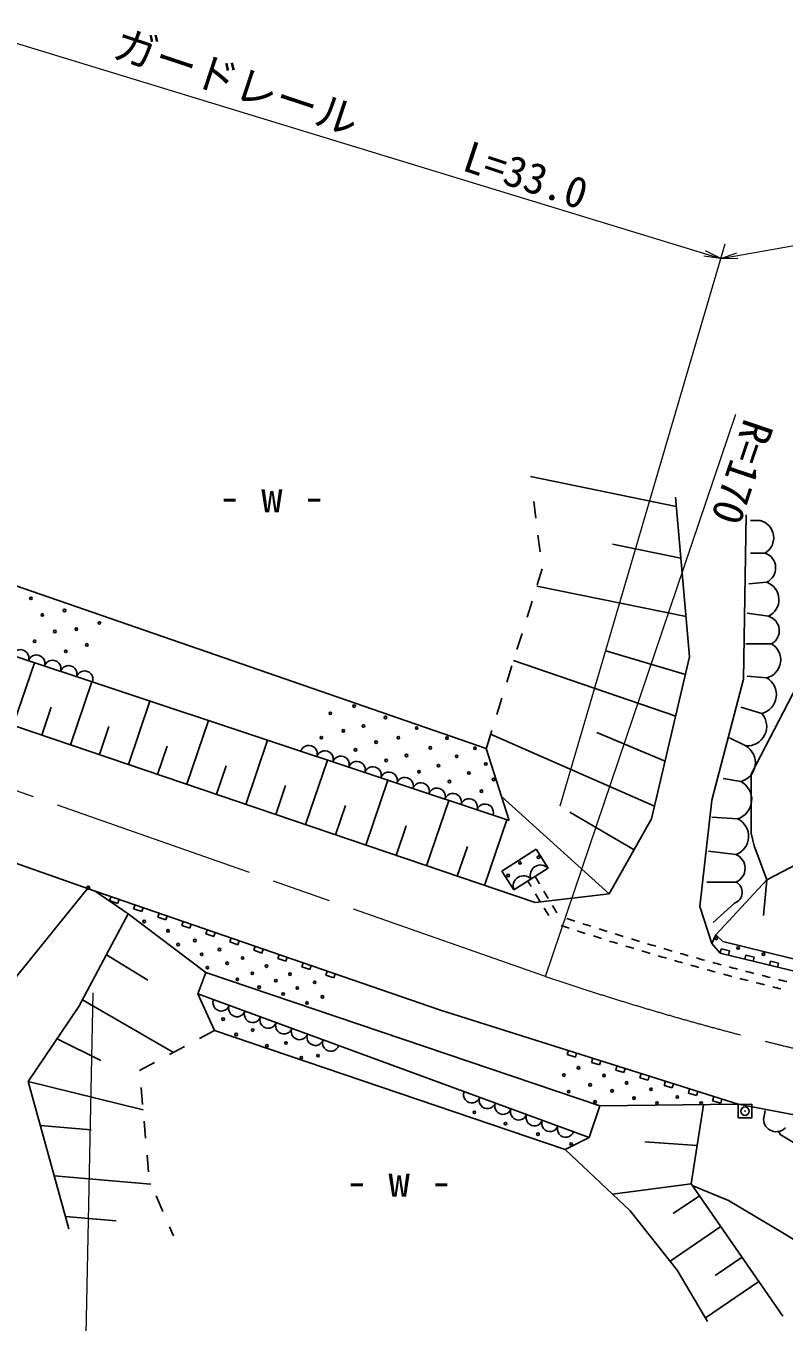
# Model space of a CAD drawing. Units: millimetres, scale not verified. Extents: x 40000 to 680000, y 20000 to 380000.
# Drawn here: x 390945 to 435663, y 242918 to 319346 of the extents above; entities that cross this region are included whole.
import ezdxf
from ezdxf.enums import TextEntityAlignment as Align

# ---------------------------------------------------------------- set-up
doc = ezdxf.new("R2010")
doc.units = ezdxf.units.MM
doc.header["$LTSCALE"] = 1000
doc.header["$PDMODE"] = 32
doc.header["$PDSIZE"] = 500
doc.linetypes.add('CHAIN', pattern=[18.5, 12, -1.5, 3.5, -1.5])
for name, color, linetype, lineweight in [('M-BGD', 7, 'Continuous', 25), ('M-BMK', 2, 'CHAIN', 13), ('M-STR-HTXT', 7, 'Continuous', 13), ('M-STR-STRC', 7, 'Continuous', 25)]:
    doc.layers.add(name, color=color, linetype=linetype, lineweight=lineweight)
doc.styles.add('ＭＳ ゴシック', font='')
doc.styles.get('ＭＳ ゴシック').set_extended_font_data('MS Gothic')

# ---------------------------------------------------------------- blocks, each defined once
blk = doc.blocks.new('open_arrow')
at = {"color": 0, "linetype": 'Continuous', "lineweight": -2}
blk.add_lwpolyline([(7.5, 1.25), (0, 0), (7.5, -1.25)], dxfattribs=at)

msp = doc.modelspace()

# ---------------------------------------------------------------- linework, layer by layer
at = {"layer": 'M-BGD'}
for p, q in [((429299, 291013), (420713, 292771)), ((420972, 267656), (348104, 292394)), ((421022, 290319), (420897, 291311)), ((430093, 282152), (429250, 291555)), ((433429, 290510), (433261, 280837)), ((433686, 290175), (434259, 290175)), ((421272, 288334), (421147, 289326)), ((429572, 287959), (425552, 288782)), ((434546, 288264), (433686, 288264)), ((389143, 286752), (418094, 276742)), ((421100, 286387), (421397, 287342)), ((429881, 284515), (421078, 286317)), ((434642, 286543), (433590, 286448)), ((420505, 284478), (420802, 285433)), ((381644, 285050), (419442, 272496)), ((434737, 284536), (433495, 284727)), ((419910, 282568), (420207, 283523)), ((434928, 282911), (433399, 282911)), ((429848, 281109), (425154, 282507)), ((427851, 272597), (430093, 282152)), ((390190, 278106), (391443, 281795)), ((419315, 280659), (419612, 281614)), ((429271, 278647), (419708, 281920)), ((393572, 276958), (394832, 280670)), ((433261, 280837), (431407, 273692)), ((434642, 280904), (433495, 281000)), ((391880, 277532), (392436, 279169)), ((396987, 275799), (398255, 279533)), ((418720, 278750), (419017, 279704)), ((434355, 278801), (433112, 279184)), ((400437, 274628), (401712, 278385)), ((395279, 276379), (395840, 278032)), ((418125, 276840), (418422, 277795)), ((428027, 273347), (418354, 277575)), ((428648, 275994), (424628, 277680)), ((398711, 275213), (399278, 276883)), ((403920, 273445), (405203, 277225)), ((418094, 276742), (418125, 276840)), ((418094, 276742), (419442, 272496)), ((433399, 276890), (432443, 277368)), ((407438, 272251), (408729, 276054)), ((402177, 274037), (402750, 275723)), ((405678, 272848), (406257, 274552)), ((410991, 271044), (412290, 274871)), ((433112, 274787), (432061, 274978)), ((414579, 269826), (415886, 273677)), ((425340, 268165), (418997, 273899)), ((431407, 273692), (430699, 267423)), ((409214, 271648), (409798, 273369)), ((426816, 270769), (423020, 272975)), ((412784, 270436), (413375, 272175)), ((418001, 268664), (419316, 272538)), ((425340, 268165), (427851, 272597)), ((432921, 272589), (431392, 272684)), ((395020, 268330), (387778, 270870)), ((416390, 269211), (416987, 270968)), ((419021, 269513), (421043, 270794)), ((421751, 269677), (421043, 270794)), ((432826, 270486), (431201, 270677)), ((434651, 268990), (437432, 270457)), ((419728, 268396), (419021, 269513)), ((419728, 268396), (421751, 269677)), ((421234, 268758), (420975, 269186)), ((395020, 268330), (396975, 266982)), ((420744, 268602), (420553, 268918)), ((421752, 267902), (421493, 268330)), ((432826, 268861), (431105, 268861)), ((431647, 265755), (434651, 268990)), ((434651, 268990), (434448, 266896)), ((395964, 268005), (395883, 267768)), ((396355, 267606), (395883, 267768)), ((396437, 267842), (396355, 267606)), ((397382, 267517), (397300, 267281)), ((420972, 267656), (425340, 268165)), ((421261, 267746), (421003, 268174)), ((432730, 267618), (431488, 266471)), ((396975, 266982), (394076, 261522)), ((396975, 266982), (401549, 263525)), ((397773, 267118), (397300, 267281)), ((397854, 267355), (397773, 267118)), ((398799, 267029), (398717, 266793)), ((399190, 266630), (398717, 266793)), ((399271, 266867), (399190, 266630)), ((421779, 266891), (421520, 267318)), ((422269, 267046), (422010, 267474)), ((430699, 267423), (431403, 265249)), ((400216, 266542), (400134, 266305)), ((400607, 266143), (400134, 266305)), ((400688, 266379), (400607, 266143)), ((401633, 266054), (401551, 265817)), ((402024, 265655), (401551, 265817)), ((402105, 265891), (402024, 265655)), ((403050, 265566), (402968, 265330)), ((403441, 265167), (402968, 265330)), ((403522, 265403), (403441, 265167)), ((431403, 265249), (431647, 265755)), ((431892, 264676), (431403, 265249)), ((432059, 265356), (431647, 265755)), ((432059, 265356), (440265, 263338)), ((395692, 264567), (398136, 263072)), ((404467, 265078), (404386, 264842)), ((404858, 264679), (404386, 264842)), ((404939, 264916), (404858, 264679)), ((405884, 264591), (405803, 264354)), ((431892, 264676), (431951, 264919)), ((431892, 264676), (440115, 262654)), ((432436, 264800), (431951, 264919)), ((432376, 264557), (432436, 264800)), ((433345, 264319), (433405, 264562)), ((433889, 264443), (433405, 264562)), ((406275, 264192), (405803, 264354)), ((406356, 264428), (406275, 264192)), ((407301, 264103), (407220, 263866)), ((407692, 263704), (407220, 263866)), ((407773, 263940), (407692, 263704)), ((433830, 264200), (433889, 264443)), ((434799, 263961), (434858, 264204)), ((435343, 264085), (434858, 264204)), ((435283, 263842), (435343, 264085)), ((401086, 262263), (401549, 263525)), ((401549, 263525), (424795, 255663)), ((408718, 263615), (408637, 263379)), ((409109, 263216), (408637, 263379)), ((409190, 263452), (409109, 263216)), ((402064, 260106), (401086, 262263)), ((401086, 262263), (424173, 253804)), ((394076, 261522), (391076, 257107)), ((394289, 261923), (399654, 258818)), ((401177, 259632), (402059, 260104)), ((402059, 260104), (402064, 260106)), ((402064, 260106), (422749, 253088)), ((392788, 259627), (395364, 258341)), ((399413, 258690), (400295, 259161)), ((422951, 258924), (422875, 258686)), ((423351, 258535), (422875, 258686)), ((423427, 258773), (423351, 258535)), ((424379, 258472), (424304, 258233)), ((397649, 257747), (398531, 258218)), ((424780, 258082), (424304, 258233)), ((424856, 258321), (424780, 258082)), ((425808, 258019), (425733, 257781)), ((426209, 257630), (425733, 257781)), ((426284, 257868), (426209, 257630)), ((427237, 257567), (427161, 257328)), ((391076, 257107), (393469, 248411)), ((391076, 257107), (397853, 255438)), ((427638, 257177), (427161, 257328)), ((427713, 257416), (427638, 257177)), ((428666, 257114), (428590, 256876)), ((429066, 256725), (428590, 256876)), ((429142, 256963), (429066, 256725)), ((397825, 255755), (397737, 256751)), ((430094, 256662), (430019, 256423)), ((430495, 256273), (430019, 256423)), ((430571, 256511), (430495, 256273)), ((431523, 256209), (431448, 255971)), ((431999, 256058), (431924, 255820)), ((424167, 253806), (424795, 255663)), ((424795, 255663), (432952, 255757)), ((430906, 255733), (430177, 251077)), ((431924, 255820), (431448, 255971)), ((432952, 255757), (446982, 253099)), ((434450, 254859), (434546, 255384)), ((398001, 253763), (397913, 254759)), ((391794, 254501), (394800, 254244)), ((422749, 253088), (424173, 253804)), ((422749, 253088), (426587, 249476)), ((430529, 253327), (427455, 253541)), ((398178, 251770), (398090, 252767)), ((392610, 251535), (398321, 251046)), ((430177, 251077), (425537, 250464)), ((430177, 251077), (435586, 243275)), ((399017, 249441), (398619, 250358)), ((430671, 250365), (429119, 249312)), ((426587, 249476), (429351, 245988)), ((393270, 249136), (396272, 248879)), ((399641, 248001), (399415, 248524)), ((431931, 248546), (428935, 246513)), ((433185, 246738), (431608, 245668)), ((429351, 245988), (431154, 242954)), ((434174, 245311), (431024, 243174))]:
    msp.add_line(p, q, dxfattribs=at)
for points in [[(438642, 294273), (439319, 293511), (439997, 292580), (440335, 291987), (440674, 290887), (440759, 290294), (440420, 287669), (438896, 284537), (436187, 279965), (433731, 275223)], [(434651, 268990), (433901, 270990), (433731, 271752), (433731, 275223)], [(432952, 255757), (415402, 261314), (395020, 268330)], [(482245, 245251), (478689, 245251), (478097, 245421), (474202, 245505), (473017, 245759), (468614, 246013), (464719, 246013), (460825, 246437), (458623, 246521), (445331, 249146), (441775, 250416), (439827, 251347), (435425, 253972), (435350, 254159)], [(494099, 242627), (492744, 242457), (469545, 242373), (460232, 241611), (459893, 241441), (453628, 241441), (453289, 241611), (451088, 241695), (447193, 242457), (446855, 242711), (446262, 242711), (444061, 243473), (443807, 243727), (443383, 243727), (442621, 244066), (442537, 244235), (442198, 244235), (442113, 244405), (440081, 245251), (439912, 245505), (435679, 248130), (432377, 250077), (430244, 250979)]]:
    msp.add_lwpolyline(points, dxfattribs=at)
msp.add_lwpolyline([(432963, 254952), (433763, 254961), (433753, 255761), (432953, 255752)], close=True, dxfattribs=at)
for centre, radius in [((391241, 285595), 75), ((391910, 284615), 75), ((393224, 284878), 75), ((392651, 283636), 75), ((393917, 283779), 75), ((395279, 284137), 75), ((391456, 283062), 75), ((394538, 282847), 75), ((393296, 282465), 75), ((410309, 279239), 75), ((408899, 278809), 75), ((412149, 278570), 75), ((408374, 277375), 75), ((409664, 277781), 75), ((410859, 278068), 75), ((412914, 277375), 75), ((413989, 277949), 75), ((410381, 276658), 75), ((411599, 277112), 75), ((414801, 276778), 75), ((415781, 277351), 75), ((417430, 276754), 75), ((412197, 276037), 75), ((413392, 276324), 75), ((416355, 276276), 75), ((414132, 275368), 75), ((415279, 275726), 75), ((417071, 275296), 75), ((418075, 275822), 75), ((415924, 274794), 75), ((418529, 274914), 75), ((417812, 274221), 75), ((420082, 269992), 75), ((421181, 270326), 75), ((419389, 269251), 75), ((394614, 268527), 100), ((397920, 266539), 75), ((399329, 265989), 75), ((399927, 265177), 75), ((400906, 265416), 75), ((431667, 265540), 75), ((401313, 264603), 75), ((402364, 264890), 75), ((403726, 264388), 75), ((432957, 264978), 75), ((434450, 264608), 75), ((401647, 263815), 75), ((402818, 264077), 75), ((405136, 263910), 75), ((403415, 263122), 75), ((404299, 263480), 75), ((405685, 263050), 75), ((406522, 263432), 75), ((407979, 262954), 75), ((404706, 262668), 75), ((406116, 262261), 75), ((406952, 262620), 75), ((408433, 262094), 75), ((407525, 261736), 75), ((402579, 260780), 75), ((403344, 259872), 75), ((404323, 260135), 75), ((405160, 259203), 75), ((406283, 259370), 75), ((407191, 258510), 75), ((408170, 258629), 75), ((423535, 257913), 75), ((422675, 257482), 75), ((424228, 256909), 75), ((425040, 257459), 75), ((426378, 257028), 75), ((422961, 256503), 75), ((425518, 256551), 75), ((426809, 256120), 75), ((427812, 256646), 75), ((429365, 256192), 75), ((417394, 255284), 75), ((424515, 255905), 75), ((428171, 255834), 75), ((430775, 255834), 75), ((419234, 254615), 75), ((421145, 253994), 75), ((423105, 253420), 75)]:
    msp.add_circle(centre, radius, dxfattribs=at)
for centre, radius, start, end in [((434004, 289160), 1047, 301.15063, 75.9109), ((434235, 287384), 933, 295.7997, 70.55997), ((434271, 285520), 1088, 295.34618, 70.10645), ((434494, 283684), 886, 299.3297, 74.08997), ((434367, 281967), 1098, 284.48976, 59.25003), ((390621, 282071), 498, 341.38112, 161.87164), ((391566, 281757), 498, 341.38112, 161.87164), ((392511, 281443), 498, 341.38112, 161.87164), ((393456, 281129), 498, 341.38112, 161.87164), ((394401, 280815), 498, 341.38112, 161.87164), ((434060, 279912), 1150, 284.8547, 59.61497), ((433479, 278045), 1158, 266.05481, 40.81508), ((407631, 276421), 498, 341.38112, 161.87164), ((432818, 275898), 1150, 284.8547, 59.61497), ((408576, 276107), 498, 341.38112, 161.87164), ((409521, 275793), 498, 341.38112, 161.87164), ((410466, 275479), 498, 341.38112, 161.87164), ((411411, 275165), 498, 341.38112, 161.87164), ((412356, 274852), 498, 341.38112, 161.87164), ((413301, 274538), 498, 341.38112, 161.87164), ((414246, 274224), 498, 341.38112, 161.87164), ((415191, 273910), 498, 341.38112, 161.87164), ((432559, 273728), 1195, 287.65012, 62.41039), ((416136, 273596), 498, 341.38112, 161.87164), ((417081, 273282), 498, 341.38112, 161.87164), ((418025, 272968), 498, 341.38112, 161.87164), ((432435, 271557), 1140, 290.0173, 64.77757), ((421303, 269265), 608, 42.58754, 202.10734), ((432487, 269673), 880, 292.61986, 67.38014), ((420292, 268625), 608, 42.58754, 202.10734), ((432519, 268260), 675, 288.22116, 62.98143), ((476517, 429022), 171446, 251.63926, 251.80636), ((476517, 429022), 170946, 251.70124, 251.86882), ((476517, 429022), 171446, 251.97346, 252.14055), ((476517, 429022), 170946, 252.0364, 252.20399), ((476517, 429022), 170946, 252.37157, 252.53916), ((476517, 429022), 171446, 252.30765, 252.47474), ((476517, 429022), 171446, 252.64184, 252.80894), ((476517, 429022), 170946, 252.70674, 252.87433), ((476517, 429022), 170946, 253.04191, 253.2095), ((476517, 429022), 170946, 253.37708, 253.54467), ((476517, 429022), 171446, 252.97603, 253.14313), ((476517, 429022), 171446, 253.31022, 253.47732), ((476517, 429022), 171446, 253.64441, 253.81151), ((476517, 429022), 170946, 253.71225, 253.87984), ((476517, 429022), 170946, 254.04742, 254.215), ((476517, 429022), 171446, 253.97861, 254.1457), ((476517, 429022), 171446, 254.3128, 254.47989), ((476517, 429022), 170946, 254.38259, 254.55017), ((476517, 429022), 171446, 254.64699, 254.81409), ((476517, 429022), 170946, 254.71776, 254.88534), ((476517, 429022), 170946, 255.05293, 255.22051), ((476517, 429022), 171446, 254.98118, 255.14828), ((476517, 429022), 171446, 255.31537, 255.48247), ((476517, 429022), 170946, 255.3881, 255.55568), ((476517, 429022), 171446, 255.64957, 255.81666), ((476517, 429022), 170946, 255.72327, 255.89085), ((476517, 429022), 170946, 256.05843, 256.22602), ((476517, 429022), 171446, 255.98376, 256.15085), ((402469, 261748), 492, 158.92425, 340.82772), ((403392, 261410), 492, 158.92425, 340.82772), ((404316, 261071), 492, 158.92425, 340.82772), ((405239, 260733), 492, 158.92425, 340.82772), ((406163, 260395), 492, 158.92425, 340.82772), ((407086, 260056), 492, 158.92425, 340.82772), ((408010, 259718), 492, 158.92425, 340.82772), ((408933, 259379), 492, 158.92425, 340.82772), ((417245, 256334), 492, 158.92425, 340.82772), ((418168, 255996), 492, 158.92425, 340.82772), ((419091, 255657), 492, 158.92425, 340.82772), ((420015, 255319), 492, 158.92425, 340.82772), ((420938, 254980), 492, 158.92425, 340.82772), ((421862, 254642), 492, 158.92425, 340.82772), ((435195, 254888), 745, 182.29673, 317.057), ((422785, 254304), 492, 158.92425, 340.82772)]:
    msp.add_arc(centre, radius, start, end, dxfattribs=at)
msp.add_point((433358, 255357), dxfattribs=at)
at = {"layer": 'M-BMK'}
msp.add_line((421595, 263296), (358660, 285368), dxfattribs=at)
msp.add_arc((476089, 424325), 170000, 251.30379, 262.12231, dxfattribs=at)
at = {"layer": 'M-STR-HTXT'}
for p, q in [((431927, 305634), (529144, 322751)), ((389326, 318648), (431927, 305634)), ((422455, 273360), (432180, 306495)), ((431927, 305634), (430922, 305767)), ((431927, 305634), (431020, 306086)), ((431927, 305634), (432883, 305972)), ((431927, 305634), (432941, 305644)), ((421595, 263296), (432814, 296449)), ((394894, 262331), (394275, 232772))]:
    msp.add_line(p, q, dxfattribs=at)
at = {"layer": 'M-STR-STRC'}
msp.add_line((394677, 268605), (376412, 246052), dxfattribs=at)

# ---------------------------------------------------------------- block references
at = {"layer": 'M-STR-STRC', "rotation": 231}
msp.add_blockref('open_arrow', (394677, 268605), dxfattribs=at)

# ---------------------------------------------------------------- texts
at = {"layer": 'M-BGD', "style": 'ＭＳ ゴシック'}
for p in [(405451, 290123), (412959, 249756)]:
    msp.add_text('- w -', height=1833, dxfattribs=at).set_placement(p, align=Align.BOTTOM_CENTER)
at = {"layer": 'M-STR-HTXT', "style": 'ＭＳ ゴシック'}
for s, p in [('ガードレール', (402912, 314654)), ('L=33.0', (419971, 309156))]:
    msp.add_text(s, height=1833, rotation=341.654, dxfattribs=at).set_placement(p, align=Align.BOTTOM_CENTER)
msp.add_text('R=170', height=1833, rotation=251.304, dxfattribs=at).set_placement((432814, 296449), align=Align.BOTTOM_LEFT)

doc.saveas('drawing.dxf')
